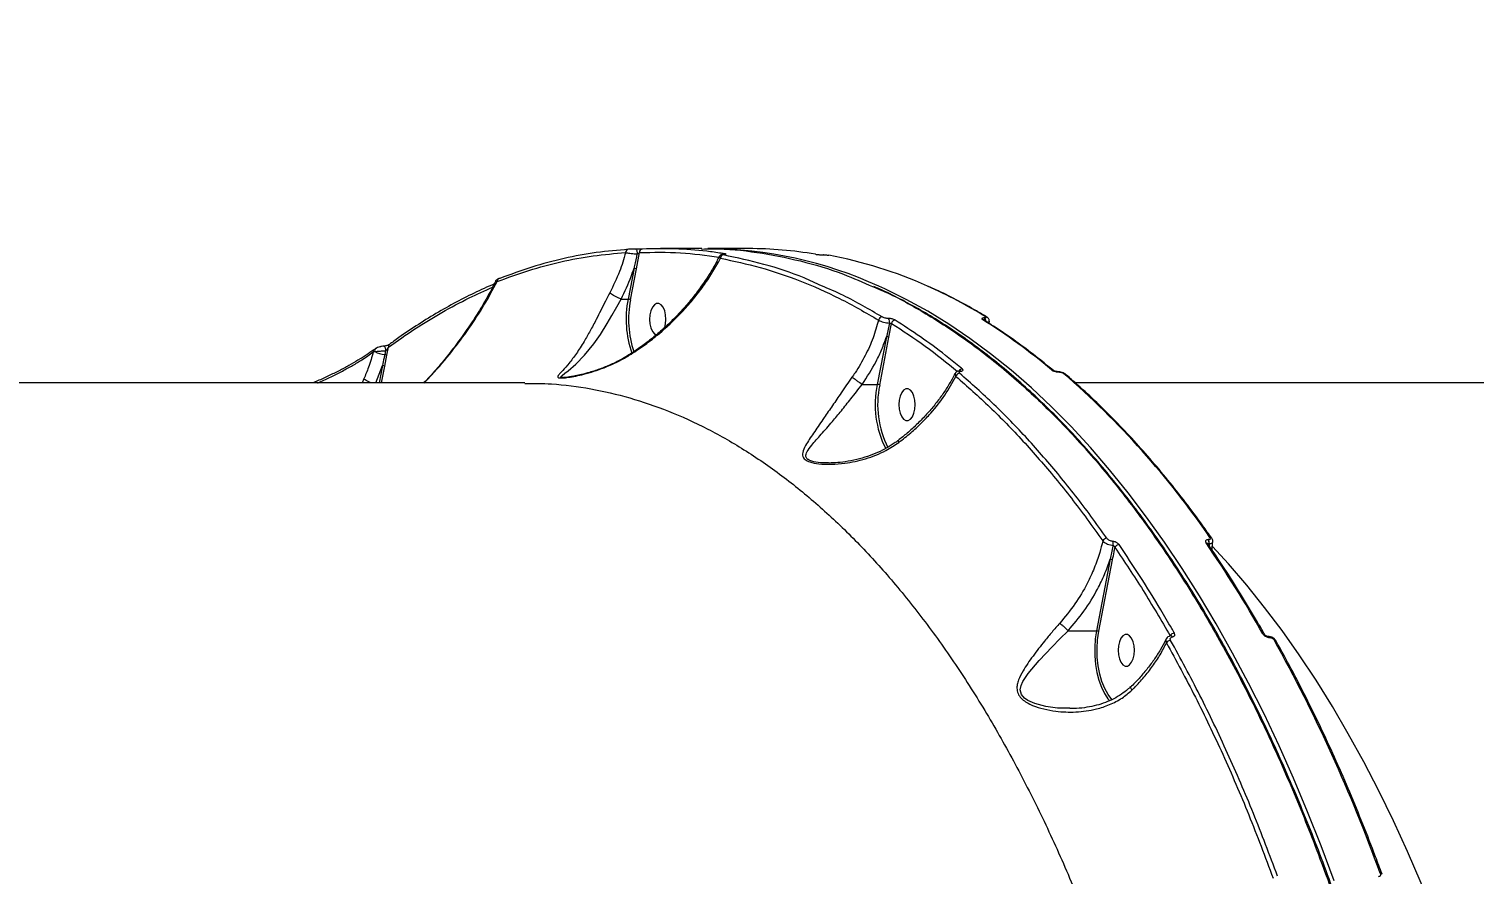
# Model space of a CAD drawing. Header units: millimetres. Extents: x -5238 to 5144, y -3542 to 5092.
# Drawn here: x 753.9 to 1162.4, y 434.1 to 673.1 of the extents above; entities that cross this region are included whole.
import ezdxf

# ---------------------------------------------------------------- set-up
doc = ezdxf.new("R2010")
doc.units = ezdxf.units.MM
for name, color, linetype in [('DIKOM_ОБЪЕКТ', 7, 'Continuous'), ('DIKOM_РАЗМЕР_ЗОНА', 7, 'Continuous'), ('DIKOM_РАЗМЕР_ОБЪЕКТА', 7, 'Continuous')]:
    doc.layers.add(name, color=color, linetype=linetype)
doc.styles.add('style1', font='arial.ttf', dxfattribs={"width": 0.8})
doc.dimstyles.new('1-50', dxfattribs={"dimtxt": 300, "dimasz": 200, "dimexe": 100, "dimexo": 0, "dimgap": 100, "dimtad": 1, "dimtxsty": 'style1', "dimcen": 200, "dimclrd": 7, "dimclre": 7, "dimclrt": 7, "dimadec": 1, "dimazin": 2, "dimtfac": 1, "dimtmove": 0, "dimatfit": 2, "dimfxl": 0, "dimlwd": 25, "dimlwe": 18, "dimarcsym": 0})

# ---------------------------------------------------------------- blocks, each defined once
blk = doc.blocks.new('*D0')
at = {"layer": 'Defpoints', "color": 0, "transparency": 16777216}
for p in [(2469.51, 3229.24), (-4251.52, -643.28), (-419.57, -643.28)]:
    blk.add_point(p, dxfattribs=at)
at = {"layer": 'DIKOM_РАЗМЕР_ОБЪЕКТА', "color": 7, "lineweight": 18, "transparency": 16777216}
for p, q in [((2469.51, 3229.24), (-4351.52, 3229.24)), ((-419.57, -643.28), (-4351.52, -643.28))]:
    blk.add_line(p, q, dxfattribs=at)
at = {"layer": 'DIKOM_РАЗМЕР_ОБЪЕКТА', "color": 7, "lineweight": 25, "transparency": 16777216}
blk.add_line((-4251.52, 3029.24), (-4251.52, -443.28), dxfattribs=at)
at = {"layer": 'DIKOM_РАЗМЕР_ОБЪЕКТА', "color": 7, "transparency": 16777216}
for points in [[(-4284.86, 3029.24), (-4218.19, 3029.24), (-4251.52, 3229.24)], [(-4284.86, -443.28), (-4218.19, -443.28), (-4251.52, -643.28)]]:
    blk.add_solid(points, dxfattribs=at)
at = {"layer": 'DIKOM_РАЗМЕР_ОБЪЕКТА', "color": 7, "transparency": 16777216, "insert": (-4504.8, 1292.98), "char_height": 300, "attachment_point": 5, "rotation": 90, "style": 'style1'}
blk.add_mtext('3900', dxfattribs=at)
blk = doc.blocks.new('*D1')
at = {"layer": 'Defpoints', "color": 0, "transparency": 16777216}
for p in [(-4787.63, 5091.56), (3144.22, 5091.56), (-2554.16, -2403.28)]:
    blk.add_point(p, dxfattribs=at)
at = {"layer": 'DIKOM_РАЗМЕР_ЗОНА', "color": 7, "lineweight": 18, "transparency": 16777216}
for p, q in [((3144.22, 5091.56), (-4887.63, 5091.56)), ((-2554.16, -2403.28), (-4887.63, -2403.28))]:
    blk.add_line(p, q, dxfattribs=at)
at = {"layer": 'DIKOM_РАЗМЕР_ЗОНА', "color": 7, "lineweight": 25, "transparency": 16777216}
blk.add_line((-4787.63, -2203.28), (-4787.63, 4891.56), dxfattribs=at)
at = {"layer": 'DIKOM_РАЗМЕР_ЗОНА', "color": 7, "transparency": 16777216}
for points in [[(-4820.97, 4891.56), (-4754.3, 4891.56), (-4787.63, 5091.56)], [(-4820.97, -2203.28), (-4754.3, -2203.28), (-4787.63, -2403.28)]]:
    blk.add_solid(points, dxfattribs=at)
at = {"layer": 'DIKOM_РАЗМЕР_ЗОНА', "color": 7, "transparency": 16777216, "insert": (-5040.81, 1344.14), "char_height": 300, "attachment_point": 5, "rotation": 90, "style": 'style1'}
blk.add_mtext('7500', dxfattribs=at)
blk = doc.blocks.new('*D2')
at = {"layer": 'Defpoints', "color": 0, "transparency": 16777216}
for p in [(5144.22, 2720.02), (-4054.16, -903.28), (5144.22, -3441.88)]:
    blk.add_point(p, dxfattribs=at)
at = {"layer": 'DIKOM_РАЗМЕР_ЗОНА', "color": 7, "lineweight": 18, "transparency": 16777216}
for p, q in [((5144.22, 2720.02), (5144.22, -3541.88)), ((-4054.16, -903.28), (-4054.16, -3541.88))]:
    blk.add_line(p, q, dxfattribs=at)
at = {"layer": 'DIKOM_РАЗМЕР_ЗОНА', "color": 7, "lineweight": 25, "transparency": 16777216}
blk.add_line((-3854.16, -3441.88), (4944.22, -3441.88), dxfattribs=at)
at = {"layer": 'DIKOM_РАЗМЕР_ЗОНА', "color": 7, "transparency": 16777216}
for points in [[(-3854.16, -3408.54), (-3854.16, -3475.21), (-4054.16, -3441.88)], [(4944.22, -3408.54), (4944.22, -3475.21), (5144.22, -3441.88)]]:
    blk.add_solid(points, dxfattribs=at)
at = {"layer": 'DIKOM_РАЗМЕР_ЗОНА', "color": 7, "transparency": 16777216, "insert": (545.03, -3188.7), "char_height": 300, "attachment_point": 5, "style": 'style1'}
blk.add_mtext('9200', dxfattribs=at)
blk = doc.blocks.new('*D3')
at = {"layer": 'Defpoints', "color": 0, "transparency": 16777216}
for p in [(3889.93, 2956), (-2405.68, -161.05), (3889.93, -2949.28)]:
    blk.add_point(p, dxfattribs=at)
at = {"layer": 'DIKOM_РАЗМЕР_ОБЪЕКТА', "color": 7, "lineweight": 18, "transparency": 16777216}
for p, q in [((3889.93, 2956), (3889.93, -3049.28)), ((-2405.68, -161.05), (-2405.68, -3049.28))]:
    blk.add_line(p, q, dxfattribs=at)
at = {"layer": 'DIKOM_РАЗМЕР_ОБЪЕКТА', "color": 7, "lineweight": 25, "transparency": 16777216}
blk.add_line((-2205.68, -2949.28), (3689.93, -2949.28), dxfattribs=at)
at = {"layer": 'DIKOM_РАЗМЕР_ОБЪЕКТА', "color": 7, "transparency": 16777216}
for points in [[(-2205.68, -2915.95), (-2205.68, -2982.61), (-2405.68, -2949.28)], [(3689.93, -2915.95), (3689.93, -2982.61), (3889.93, -2949.28)]]:
    blk.add_solid(points, dxfattribs=at)
at = {"layer": 'DIKOM_РАЗМЕР_ОБЪЕКТА', "color": 7, "transparency": 16777216, "insert": (742.13, -2696.01), "char_height": 300, "attachment_point": 5, "style": 'style1'}
blk.add_mtext('6300', dxfattribs=at)

msp = doc.modelspace()

# ---------------------------------------------------------------- linework, layer by layer
at = {"layer": 'DIKOM_ОБЪЕКТ', "color": 7, "linetype": 'Continuous', "lineweight": 15}
for p, q in [((925.586, 605.209), (926.461, 609.831)), ((944.059, 610.948), (932.419, 610.948)), ((957.346, 610.948), (945.774, 610.948)), ((978.47, 609.19), (978.381, 609.19)), ((978.381, 609.19), (978.428, 609.186)), ((978.428, 609.186), (978.517, 609.186)), ((978.47, 609.19), (978.517, 609.186)), ((924.917, 605.385), (923.229, 596.656)), ((923.898, 596.48), (925.586, 605.209)), ((921.272, 596.656), (921.276, 596.656)), ((921.276, 596.656), (923.229, 596.656)), ((997.094, 589.89), (996.302, 586.039)), ((996.971, 585.863), (997.712, 589.784)), ((1023.775, 590.782), (1023.777, 590.78)), ((1023.997, 591.343), (1023.95, 591.343)), ((1025.312, 589.78), (1025.361, 590.426)), ((996.302, 586.039), (993.69, 572.533)), ((994.36, 572.36), (996.971, 585.863)), ((851.221, 581.726), (851.645, 581.812)), ((854.65, 582.035), (854.439, 580.976)), ((854.471, 577.706), (855.06, 580.805)), ((855.06, 580.805), (855.488, 583.061)), ((851.931, 572.948), (853.802, 577.882)), ((853.802, 577.882), (852.848, 572.948)), ((853.551, 572.948), (854.471, 577.706)), ((1017.055, 576.38), (1017.072, 576.381)), ((1044.815, 576.142), (1044.747, 576.142)), ((1044.952, 576.058), (1045.021, 576.058)), ((894.093, 572.948), (596.051, 572.948)), ((848.524, 574.081), (848.046, 572.948)), ((989.406, 572.533), (993.69, 572.533)), ((1311.827, 572.948), (1049.719, 572.948)), ((979.901, 550.378), (979.197, 550.39)), ((1087.313, 528.65), (1087.244, 528.65)), ((1087.356, 527.133), (1087.425, 527.52)), ((1087.425, 527.52), (1087.493, 527.52)), ((1087.493, 527.52), (1087.474, 526.958)), ((1059.529, 523.117), (1055.623, 502.916)), ((1056.294, 502.744), (1060.199, 522.941)), ((1047.624, 502.916), (1055.623, 502.916)), ((1076.69, 501.441), (1076.663, 501.437)), ((1104.263, 501.239), (1104.216, 501.239)), ((1104.563, 500.977), (1104.61, 500.977)), ((1048.139, 480.971), (1047.895, 480.974))]:
    msp.add_line(p, q, dxfattribs=at)
at = {"layer": 'DIKOM_ОБЪЕКТ', "color": 7, "linetype": 'Continuous', "lineweight": 15, "flags": 128}
for points in [[(925.379, 610.791), (925.471, 610.768), (925.558, 610.687), (925.635, 610.554), (925.698, 610.376), (925.743, 610.164), (925.767, 609.929), (925.77, 609.687), (925.75, 609.45)], [(886.955, 602.502), (886.797, 602.485), (886.691, 602.454)], [(904.772, 574.461), (904.539, 574.458), (904.427, 574.472), (904.173, 574.629), (904.562, 575.096), (905.331, 575.692), (906.286, 576.417), (908.501, 578.301), (910.946, 580.799), (913.549, 584.01), (915.409, 586.671), (917.343, 589.747), (918.681, 592.035), (920.056, 594.474), (921.272, 596.656), (921.272, 596.656), (921.272, 596.656)], [(1122.846, 432.192), (1119.166, 442.067), (1115.34, 451.731), (1111.371, 461.175), (1107.263, 470.391), (1103.018, 479.372), (1098.641, 488.11), (1094.136, 496.598), (1089.505, 504.828), (1084.753, 512.794), (1079.885, 520.489), (1074.903, 527.906), (1069.813, 535.04), (1064.618, 541.884), (1059.323, 548.432), (1053.932, 554.679), (1048.45, 560.619), (1042.882, 566.249), (1037.232, 571.562), (1031.505, 576.555), (1025.706, 581.223), (1019.839, 585.562), (1013.91, 589.569), (1007.924, 593.24), (1001.885, 596.572), (995.8, 599.563), (994.099, 600.333)], [(933.949, 590.948), (933.855, 592.216), (933.581, 593.381), (933.149, 594.349), (932.594, 595.041), (931.961, 595.402), (931.301, 595.402), (930.668, 595.041), (930.113, 594.349), (929.681, 593.381), (929.407, 592.216), (929.313, 590.948), (929.407, 589.68), (929.681, 588.515), (930.113, 587.547), (930.668, 586.855), (931.22, 586.519)], [(933.616, 588.625), (933.855, 589.68), (933.949, 590.948)], [(851.496, 582.441), (851.486, 582.434), (851.436, 582.391)], [(854.229, 583.375), (854.315, 583.354), (854.418, 583.256), (854.511, 583.087), (854.586, 582.861), (854.636, 582.596), (854.658, 582.313), (854.65, 582.035)], [(1004.41, 566.825), (1004.316, 568.093), (1004.042, 569.258), (1003.61, 570.226), (1003.055, 570.918), (1002.422, 571.279), (1001.762, 571.279), (1001.129, 570.918), (1000.574, 570.226), (1000.142, 569.258), (999.868, 568.093), (999.775, 566.825), (999.868, 565.557), (1000.142, 564.392), (1000.574, 563.424), (1001.129, 562.732), (1001.762, 562.371), (1002.422, 562.371), (1003.055, 562.732), (1003.61, 563.424), (1004.042, 564.392), (1004.316, 565.557), (1004.41, 566.825)], [(1164.476, 383.618), (1161.371, 393.588), (1158.11, 403.369), (1154.698, 412.953), (1151.136, 422.331), (1147.429, 431.493), (1143.579, 440.432), (1139.591, 449.138), (1135.468, 457.604), (1131.214, 465.822), (1126.833, 473.784), (1122.329, 481.484), (1117.706, 488.913), (1112.968, 496.064), (1108.12, 502.932), (1103.167, 509.51), (1098.113, 515.791), (1092.962, 521.77), (1088.408, 526.72)], [(1047.895, 480.974), (1044.613, 481.012), (1041.329, 481.469), (1038.179, 482.318), (1036.275, 483.174), (1035.32, 483.831), (1034.432, 484.88), (1034.103, 486.203), (1034.309, 487.384), (1034.812, 488.534), (1036.311, 490.801), (1039.449, 494.515), (1043.084, 498.357), (1045.296, 500.62), (1047.597, 502.916), (1047.604, 502.923), (1047.604, 502.923)], [(1055.623, 502.916), (1055.291, 500.582), (1055.139, 498.179), (1055.169, 495.759), (1055.381, 493.373), (1055.771, 491.073), (1056.329, 488.908), (1057.046, 486.926), (1057.903, 485.168), (1058.591, 484.074)], [(1060.083, 483.347), (1059.971, 483.469), (1058.915, 484.86), (1057.982, 486.55), (1057.195, 488.501), (1056.572, 490.663), (1056.129, 492.987), (1055.876, 495.415), (1055.819, 497.891), (1055.959, 500.353), (1056.294, 502.744)], [(1066.373, 497.366), (1066.279, 498.634), (1066.005, 499.799), (1065.573, 500.767), (1065.018, 501.459), (1064.385, 501.82), (1063.725, 501.82), (1063.092, 501.459), (1062.537, 500.767), (1062.105, 499.799), (1061.831, 498.634), (1061.737, 497.366), (1061.831, 496.098), (1062.105, 494.933), (1062.537, 493.965), (1063.092, 493.273), (1063.725, 492.912), (1064.385, 492.912), (1065.018, 493.273), (1065.573, 493.965), (1066.005, 494.933), (1066.279, 496.098), (1066.373, 497.366)], [(1058.591, 484.074), (1058.884, 483.673), (1059.384, 483.069)]]:
    msp.add_lwpolyline(points, dxfattribs=at)
at = {"layer": 'DIKOM_ОБЪЕКТ', "color": 7, "linetype": 'Continuous', "lineweight": 15}
for centre, radius, start, end in [((923.456, 609.839), 0.906, 94.16777, 181.3297), ((927.381, 609.91), 0.923, 94.63783, 184.92407), ((945.184, 492.954), 117.996, 65.50903, 89.71367), ((950.297, 608.165), 0.978, 94.65549, 177.18394), ((950.63, 608.656), 0.803, 90.70573, 125.43406), ((957.302, 498.437), 112.511, 80.33652, 89.97778), ((957.132, 487.26), 123.933, 65.85145, 79.39332), ((924.931, 604.074), 1.311, 59.97165, 90.60399), ((887.042, 601.675), 0.854, 114.28636, 184.78887), ((952.085, 590.965), 29.412, 168.84492, 199.00964), ((923.243, 595.345), 1.311, 59.98517, 90.60955), ((952.306, 590.988), 28.934, 169.05857, 198.51552), ((949.387, 469.264), 143.523, 58.50615, 65.96914), ((995.135, 590.529), 1.102, 94.55674, 169.40821), ((995.542, 590.308), 1.607, 344.9178, 33.00074), ((998.812, 589.628), 1.111, 94.6117, 171.94765), ((931.565, 444.145), 173.111, 49.964, 57.95982), ((1023.409, 590.193), 0.693, 58.34813, 90.57991), ((1023.197, 590.52), 1.115, 355.61054, 47.5286), ((1023.234, 590.513), 1.128, 354.52396, 47.40948), ((1024.37, 590.947), 0.698, 58.85861, 90.4737), ((996.316, 584.728), 1.311, 59.97165, 90.60399), ((851.992, 581.845), 0.779, 135.52966, 188.74808), ((852.343, 582.091), 0.751, 125.749, 201.76602), ((855.327, 589.028), 8.1, 242.97062, 263.7121), ((854.411, 579.66), 1.317, 60.42907, 88.74493), ((856.249, 583.258), 0.787, 130.0684, 194.47221), ((853.816, 576.571), 1.311, 59.98753, 90.60845), ((1017.784, 575.795), 1.129, 93.39262, 152.77158), ((1017.086, 575.944), 0.437, 54.70583, 91.89568), ((1042.935, 576.016), 0.669, 49.91902, 91.1768), ((1044.739, 575.827), 0.314, 47.33878, 88.87627), ((1044.81, 575.833), 0.309, 46.94981, 89.02397), ((1020.134, 566.783), 27.062, 167.73332, 207.2191), ((993.705, 571.205), 1.328, 60.42244, 90.63389), ((1020.456, 566.85), 26.671, 168.07866, 207.03985), ((1017.049, 574.519), 1.169, 94.16226, 165.01841), ((885.485, 390.497), 245.269, 34.45498, 49.01558), ((1046.361, 574.982), 0.665, 50.13264, 91.29829), ((1058.617, 527.722), 1.33, 92.87941, 154.86028), ((1058.451, 527.49), 1.938, 345.73591, 20.09617), ((1062.08, 525.911), 1.329, 92.65189, 156.64517), ((1086.648, 527.106), 0.604, 37.7627, 93.50243), ((803.773, 332.835), 343.472, 29.50391, 34.56675), ((1085.846, 527.847), 1.613, 348.29725, 29.86515), ((1085.914, 527.847), 1.612, 348.29165, 29.87076), ((1087.766, 528.66), 0.601, 37.77382, 93.6773), ((1059.543, 521.806), 1.31, 59.97926, 90.61547), ((1076.663, 498.734), 1.433, 92.15433, 149.26453), ((1077.72, 500.782), 1.414, 91.97094, 151.63003), ((1076.694, 500.912), 0.525, 31.25161, 92.74557), ((1102.757, 501.422), 0.57, 34.25902, 95.27716), ((1104.17, 500.816), 0.425, 22.26647, 84.59996), ((1104.213, 500.812), 0.43, 22.48695, 82.69567), ((1105.905, 499.728), 0.572, 34.31477, 95.13986), ((708.212, 279.779), 454.695, 19.86954, 29.01127), ((1135.914, 433.799), 0.527, 32.83016, 98.33645)]:
    msp.add_arc(centre, radius, start, end, dxfattribs=at)
for points, knots in [([(886.191, 601.604), (889.18, 602.711), (895.16, 604.925), (904.232, 607.304), (913.364, 609.045), (919.488, 609.56), (922.55, 609.818)], [0, 0, 0, 0, 0.2491004, 0.4982002, 0.7490999, 1, 1, 1, 1]), ([(923.391, 610.743), (920.344, 610.487), (914.25, 609.974), (905.121, 608.239), (896.008, 605.855), (889.972, 603.619), (886.955, 602.502)], [0, 0, 0, 0, 0.2490996, 0.4981986, 0.749098, 1, 1, 1, 1]), ([(922.55, 609.818), (922.018, 608.032), (920.861, 604.153), (919.033, 600.427), (918.047, 598.416)], [0, 0, 0, 0, 0.4604821, 1, 1, 1, 1]), ([(922.55, 609.818), (922.61, 609.804), (922.828, 609.754), (923.349, 609.666), (924.128, 609.569), (924.964, 609.491), (925.486, 609.464), (925.75, 609.45)], [0, 0, 0, 0, 0.090327, 0.3322134, 0.5590733, 0.7775913, 1, 1, 1, 1]), ([(925.379, 610.791), (925.218, 610.79), (924.897, 610.787), (924.381, 610.778), (923.897, 610.766), (923.57, 610.753), (923.429, 610.745), (923.391, 610.743)], [0, 0, 0, 0, 0.2168859, 0.4334611, 0.6619779, 0.9080659, 1, 1, 1, 1]), ([(925.75, 609.45), (925.529, 608.345), (925.259, 606.988), (924.97, 605.636), (924.917, 605.385)], [0, 0, 0, 0, 0.8148037, 1, 1, 1, 1]), ([(927.306, 610.831), (927.269, 610.829), (927.133, 610.823), (926.82, 610.813), (926.352, 610.802), (925.85, 610.794), (925.536, 610.792), (925.379, 610.791)], [0, 0, 0, 0, 0.0918922, 0.3355242, 0.5630584, 0.7814324, 1, 1, 1, 1]), ([(925.75, 609.45), (925.796, 609.458), (925.851, 609.468), (925.967, 609.504), (926.102, 609.56), (926.273, 609.662), (926.39, 609.757), (926.446, 609.815), (926.461, 609.831)], [0, 0, 0, 0, 0.1522708, 0.1825231, 0.3869401, 0.6239084, 0.8957263, 1, 1, 1, 1]), ([(926.461, 609.831), (930.337, 609.911), (937.829, 610.066), (945.302, 609.045), (948.91, 608.553)], [0, 0, 0, 0, 0.5173331, 1, 1, 1, 1]), ([(950.62, 609.459), (950.278, 609.514), (948.567, 609.79), (943.834, 610.426), (936.402, 611.035), (930.34, 610.899), (927.306, 610.831)], [0, 0, 0, 0, 0.0441387, 0.2207135, 0.6100131, 1, 1, 1, 1]), ([(943.97, 610.817), (945.091, 610.856), (950.322, 611.038), (959.665, 610.024), (971.94, 607.658), (982.868, 604.398), (989.625, 601.413), (992.374, 600.199)], [0, 0, 0, 0, 0.0688602, 0.3214428, 0.5742329, 0.8268156, 1, 1, 1, 1]), ([(950.257, 609.298), (950.176, 609.296), (949.967, 609.29), (949.767, 609.266), (949.479, 609.182), (949.23, 609.023), (949.056, 608.855), (949.008, 608.722), (948.997, 608.693)], [0, 0, 0, 0, 0.1677664, 0.4365217, 0.6109418, 0.7645358, 0.9472303, 1, 1, 1, 1]), ([(950.217, 609.14), (950.107, 609.164), (949.914, 609.205), (949.908, 609.255), (950.058, 609.285), (950.261, 609.297), (950.392, 609.299), (950.414, 609.3)], [0, 0, 0, 0, 0.3277484, 0.5739071, 0.7796642, 0.9627788, 1, 1, 1, 1]), ([(977.884, 600.463), (976.258, 601.209), (970.895, 603.669), (961.665, 606.689), (954.033, 608.323), (950.217, 609.14)], [0, 0, 0, 0, 0.1787473, 0.5893731, 1, 1, 1, 1]), ([(950.621, 609.317), (950.62, 609.317), (950.616, 609.316), (950.535, 609.309), (950.421, 609.304), (950.308, 609.304), (950.274, 609.304)], [0, 0, 0, 0, 0.1654158, 0.4577579, 0.8362591, 1, 1, 1, 1]), ([(950.414, 609.3), (950.442, 609.3), (950.581, 609.303), (950.792, 609.317), (950.945, 609.349), (950.93, 609.398), (950.73, 609.437), (950.62, 609.459)], [0, 0, 0, 0, 0.0440733, 0.2245938, 0.4337408, 0.6874795, 1, 1, 1, 1]), ([(976.188, 609.352), (976.207, 609.349), (976.339, 609.327), (976.634, 609.288), (977.109, 609.243), (977.576, 609.211), (978.031, 609.19), (978.296, 609.187), (978.428, 609.186)], [0, 0, 0, 0, 0.0392716, 0.2872678, 0.4951885, 0.6709997, 0.8352935, 1, 1, 1, 1]), ([(978.517, 609.186), (978.603, 609.185), (978.775, 609.183), (979.068, 609.169), (979.364, 609.148), (979.662, 609.119), (979.847, 609.093), (979.932, 609.078), (979.944, 609.075)], [0, 0, 0, 0, 0.1673673, 0.3344839, 0.5091698, 0.7130702, 0.9577306, 1, 1, 1, 1]), ([(921.276, 596.656), (922.293, 598.786), (923.663, 601.656), (924.66, 604.621), (924.917, 605.385)], [0, 0, 0, 0, 0.7421822, 1, 1, 1, 1]), ([(948.986, 608.697), (948.517, 607.779), (947.492, 605.772), (945.601, 602.695), (943.387, 599.481), (940.928, 596.317), (938.263, 593.25), (935.423, 590.321), (932.454, 587.569), (929.381, 585.022), (926.403, 582.792), (924.397, 581.502), (923.49, 580.919)], [0, 0, 0, 0, 0.0894961, 0.1955492, 0.3020443, 0.4088484, 0.5157827, 0.6204549, 0.7230447, 0.8230041, 0.9200404, 1, 1, 1, 1]), ([(923.569, 580.787), (924.254, 581.221), (926.089, 582.384), (928.954, 584.435), (933.215, 587.832), (937.298, 591.68), (941.092, 595.903), (943.888, 599.43), (946.403, 603.066), (948.171, 606.019), (949.072, 607.74), (949.32, 608.213)], [0, 0, 0, 0, 0.0601173, 0.1609811, 0.2618619, 0.4689753, 0.5884107, 0.7078527, 0.8306445, 0.9534391, 1, 1, 1, 1]), ([(949.015, 608.683), (948.992, 608.639), (948.933, 608.522), (949.115, 608.347), (949.291, 608.232), (949.32, 608.213)], [0, 0, 0, 0, 0.3369559, 0.889904, 1, 1, 1, 1]), ([(949.32, 608.213), (953.087, 607.421), (960.62, 605.836), (971.858, 601.969), (983.035, 597.095), (990.379, 592.853), (994.052, 590.731)], [0, 0, 0, 0, 0.2485968, 0.4971937, 0.7485979, 1, 1, 1, 1]), ([(885.398, 600.965), (883.491, 600.118), (879.647, 598.41), (873.923, 595.455), (868.222, 592.214), (862.582, 588.643), (858.429, 585.847), (856.173, 584.148), (855.761, 583.838)], [0, 0, 0, 0, 0.1895108, 0.381975, 0.5738199, 0.7652478, 0.9571437, 1, 1, 1, 1]), ([(885.75, 601.679), (885.457, 601.075), (884.472, 599.046), (882.514, 595.578), (879.878, 591.264), (876.939, 586.915), (873.866, 582.725), (870.61, 578.669), (867.847, 575.45), (866.017, 573.559), (865.426, 572.948)], [0, 0, 0, 0, 0.0610656, 0.2050327, 0.3517718, 0.5012476, 0.6532858, 0.7886347, 0.9317447, 1, 1, 1, 1]), ([(865.51, 572.948), (866.24, 573.691), (869.071, 576.57), (873.365, 581.709), (878.303, 588.313), (882.614, 594.92), (884.999, 599.377), (886.191, 601.604)], [0, 0, 0, 0, 0.083035, 0.3218346, 0.5477559, 0.7740616, 1, 1, 1, 1]), ([(885.734, 601.687), (885.725, 601.685), (885.677, 601.671), (885.88, 601.64), (886.128, 601.611), (886.191, 601.604)], [0, 0, 0, 0, 0.1579184, 0.7880719, 1, 1, 1, 1]), ([(886.692, 602.449), (886.634, 602.427), (886.424, 602.348), (886.165, 602.2), (885.865, 601.972), (885.761, 601.761), (885.726, 601.689)], [0, 0, 0, 0, 0.1588722, 0.5703933, 0.851237, 1, 1, 1, 1]), ([(855.488, 583.061), (857.983, 584.828), (862.974, 588.36), (870.597, 592.97), (877.911, 596.919), (882.722, 599.041), (884.929, 600.014)], [0, 0, 0, 0, 0.2592322, 0.5184628, 0.7791213, 1, 1, 1, 1]), ([(918.047, 598.416), (917.638, 597.626), (916.787, 595.98), (915.513, 593.437), (914.068, 590.589), (912.487, 587.59), (910.607, 584.296), (908.587, 581.161), (906.544, 578.466), (905.018, 576.748), (904.01, 575.686), (903.434, 575.015), (903.239, 574.572), (903.688, 574.356), (904.739, 574.349), (906.428, 574.542), (908.473, 574.905), (911.865, 575.681), (916.557, 577.176), (920.834, 579.15), (923.108, 580.511), (923.569, 580.787)], [0, 0, 0, 0, 0.0399706, 0.0832983, 0.1277333, 0.1880419, 0.250237, 0.333881, 0.4199849, 0.5013449, 0.5430292, 0.5846623, 0.6297926, 0.6581323, 0.6869625, 0.718048, 0.752931, 0.7887567, 0.8810077, 0.9758696, 1, 1, 1, 1]), ([(921.272, 596.656), (921.048, 596.753), (920.6, 596.948), (919.831, 597.33), (919.099, 597.729), (918.495, 598.093), (918.18, 598.311), (918.065, 598.402), (918.047, 598.416)], [0, 0, 0, 0, 0.1975625, 0.3951347, 0.5927, 0.790288, 0.9680774, 1, 1, 1, 1]), ([(995.047, 591.627), (991.413, 593.77), (985.745, 597.113), (979.96, 599.578), (977.884, 600.463)], [0, 0, 0, 0, 0.6411171, 1, 1, 1, 1]), ([(992.374, 600.199), (993.525, 599.726), (998.587, 597.647), (1007.406, 592.695), (1018.891, 585.271), (1030.237, 576.419), (1041.415, 566.26), (1052.174, 554.984), (1062.488, 542.665), (1072.341, 529.388), (1081.893, 514.935), (1091.096, 499.308), (1099.91, 482.533), (1108.14, 464.979), (1115.773, 446.726), (1122.807, 427.865), (1129.356, 408.088), (1135.377, 387.427), (1140.834, 365.934), (1145.405, 345.005), (1149.184, 324.798), (1152.271, 305.428), (1154.883, 285.723), (1157.005, 265.732), (1158.617, 245.671), (1159.713, 225.64), (1160.276, 207.772), (1160.346, 196.529), (1160.374, 191.95)], [0, 0, 0, 0, 0.0121465, 0.0534323, 0.0946866, 0.1371394, 0.1796263, 0.2220791, 0.2633332, 0.3046195, 0.3458737, 0.3883263, 0.4308134, 0.4732662, 0.5145203, 0.5558063, 0.5970606, 0.6395131, 0.6820003, 0.7244527, 0.7603585, 0.7963063, 0.8322538, 0.8685423, 0.9048306, 0.9401997, 0.9756491, 1, 1, 1, 1]), ([(1160.843, 191.949), (1160.845, 193.548), (1160.853, 199.022), (1160.695, 208.369), (1160.375, 219.962), (1159.883, 231.497), (1159.235, 242.954), (1158.426, 254.331), (1157.458, 265.634), (1156.331, 276.866), (1155.044, 288.033), (1153.598, 299.135), (1151.992, 310.177), (1150.225, 321.161), (1148.296, 332.092), (1146.206, 342.959), (1143.964, 353.727), (1141.577, 364.351), (1139.05, 374.801), (1136.387, 385.074), (1133.586, 395.173), (1130.647, 405.102), (1127.569, 414.866), (1124.351, 424.466), (1120.993, 433.906), (1117.492, 443.188), (1113.849, 452.314), (1110.062, 461.282), (1106.143, 470.071), (1102.106, 478.643), (1097.964, 486.966), (1093.724, 495.032), (1089.384, 502.844), (1084.942, 510.407), (1080.398, 517.723), (1075.749, 524.796), (1070.995, 531.625), (1066.134, 538.214), (1061.164, 544.563), (1056.085, 550.674), (1050.906, 556.535), (1045.646, 562.123), (1040.325, 567.415), (1034.954, 572.4), (1029.531, 577.081), (1024.056, 581.461), (1018.526, 585.54), (1012.94, 589.321), (1007.297, 592.809), (1001.594, 595.985), (996.719, 598.471), (993.73, 599.778), (992.677, 600.239)], [0, 0, 0, 0, 0.0085099, 0.0291338, 0.0497642, 0.0702963, 0.0907336, 0.1110995, 0.1314172, 0.1517099, 0.1720008, 0.1923087, 0.2126533, 0.233058, 0.2535458, 0.2741398, 0.2947801, 0.3153493, 0.3358166, 0.3562055, 0.3765394, 0.3968417, 0.4171353, 0.4374411, 0.4577771, 0.4781661, 0.4986315, 0.5191961, 0.5398441, 0.5604625, 0.5809656, 0.6013833, 0.6217389, 0.6420557, 0.6623568, 0.6826646, 0.7029954, 0.7233719, 0.7438165, 0.7643523, 0.7849909, 0.8056262, 0.8261609, 0.8466008, 0.8669687, 0.8872873, 0.9075794, 0.9278672, 0.9481697, 0.968506, 0.9888984, 1, 1, 1, 1]), ([(1024.731, 591.545), (1023.731, 592.146), (1020.837, 593.886), (1016.007, 596.517), (1011.466, 598.81), (1008.824, 599.948), (1008.12, 600.251)], [0, 0, 0, 0, 0.1824387, 0.5284702, 0.8744439, 1, 1, 1, 1]), ([(994.052, 590.731), (993.567, 589.044), (992.589, 585.638), (990.319, 580.623), (988.184, 576.957), (986.811, 574.993), (986.521, 574.578)], [0, 0, 0, 0, 0.2991589, 0.603986, 0.9163483, 1, 1, 1, 1]), ([(994.052, 590.731), (994.084, 590.711), (994.258, 590.6), (994.696, 590.397), (995.446, 590.158), (996.289, 589.971), (996.826, 589.917), (997.094, 589.89)], [0, 0, 0, 0, 0.0531611, 0.2900268, 0.5268351, 0.7633664, 1, 1, 1, 1]), ([(996.89, 591.183), (996.728, 591.195), (996.403, 591.218), (995.893, 591.314), (995.439, 591.442), (995.173, 591.554), (995.067, 591.616), (995.047, 591.627)], [0, 0, 0, 0, 0.236407, 0.4729467, 0.7099009, 0.9468669, 1, 1, 1, 1]), ([(998.723, 590.735), (998.703, 590.747), (998.597, 590.811), (998.332, 590.924), (997.881, 591.053), (997.374, 591.149), (997.051, 591.172), (996.89, 591.183)], [0, 0, 0, 0, 0.0546058, 0.2913327, 0.5278151, 0.7639645, 1, 1, 1, 1]), ([(997.094, 589.89), (997.148, 589.888), (997.256, 589.884), (997.427, 589.861), (997.579, 589.831), (997.669, 589.803), (997.705, 589.787), (997.712, 589.784)], [0, 0, 0, 0, 0.2354787, 0.4715285, 0.708193, 0.9453723, 1, 1, 1, 1]), ([(997.712, 589.784), (1000.909, 587.706), (1007.215, 583.608), (1013.357, 578.659), (1016.386, 576.219)], [0, 0, 0, 0, 0.5069029, 1, 1, 1, 1]), ([(1017.717, 576.923), (1017.401, 577.185), (1015.822, 578.494), (1011.902, 581.624), (1005.907, 586.09), (1001.118, 589.186), (998.723, 590.735)], [0, 0, 0, 0, 0.050769, 0.2538481, 0.6266928, 1, 1, 1, 1]), ([(1023.95, 591.343), (1023.859, 591.341), (1023.629, 591.335), (1023.356, 591.281), (1023.196, 591.178), (1023.196, 591.041), (1023.333, 590.938), (1023.402, 590.886)], [0, 0, 0, 0, 0.1407534, 0.355268, 0.5700334, 0.7849471, 1, 1, 1, 1]), ([(1043.359, 576.534), (1042.398, 577.328), (1039.611, 579.631), (1034.949, 583.215), (1029.384, 587.196), (1025.636, 589.592), (1023.773, 590.783)], [0, 0, 0, 0, 0.1498857, 0.4344469, 0.7189756, 1, 1, 1, 1]), ([(1024.365, 591.646), (1024.41, 591.612), (1024.502, 591.544), (1024.502, 591.454), (1024.396, 591.385), (1024.213, 591.348), (1024.059, 591.345), (1023.997, 591.343)], [0, 0, 0, 0, 0.2143236, 0.4284893, 0.6429437, 0.8576989, 1, 1, 1, 1]), ([(1025.314, 590.424), (1025.326, 590.517), (1025.352, 590.729), (1025.238, 591.036), (1025.051, 591.299), (1024.876, 591.459), (1024.76, 591.522), (1024.728, 591.539)], [0, 0, 0, 0, 0.1989466, 0.4514629, 0.6803585, 0.9104713, 1, 1, 1, 1]), ([(1024.795, 590.117), (1024.903, 590.14), (1025.156, 590.193), (1025.327, 590.309), (1025.312, 590.403), (1025.308, 590.429)], [0, 0, 0, 0, 0.3454167, 0.814795, 1, 1, 1, 1]), ([(989.406, 572.533), (990.794, 574.667), (992.881, 577.876), (995.018, 582.481), (995.873, 584.85), (996.302, 586.039)], [0, 0, 0, 0, 0.4971355, 0.7475362, 1, 1, 1, 1]), ([(851.428, 582.4), (851.366, 582.352), (850.712, 581.839), (849.214, 580.824), (846.926, 579.366), (844.364, 577.887), (841.589, 576.409), (838.607, 574.951), (836.091, 573.793), (834.519, 573.14), (834.058, 572.948)], [0, 0, 0, 0, 0.015819, 0.1677374, 0.3211203, 0.4753481, 0.6297564, 0.7836309, 0.9364866, 1, 1, 1, 1]), ([(835.412, 572.948), (835.675, 573.06), (838.232, 574.148), (841.603, 575.831), (845.402, 577.919), (848.417, 579.735), (850.184, 580.99), (851.221, 581.726)], [0, 0, 0, 0, 0.0399343, 0.3874917, 0.5665466, 0.7456083, 1, 1, 1, 1]), ([(851.221, 581.726), (850.802, 580.276), (850.056, 577.697), (848.991, 575.182), (848.524, 574.081)], [0, 0, 0, 0, 0.5623912, 1, 1, 1, 1]), ([(852, 582.752), (851.901, 582.701), (851.717, 582.605), (851.574, 582.482), (851.508, 582.425)], [0, 0, 0, 0, 0.542429, 1, 1, 1, 1]), ([(851.645, 581.812), (851.851, 581.844), (852.301, 581.914), (853.112, 581.986), (853.942, 582.03), (854.41, 582.033), (854.65, 582.035)], [0, 0, 0, 0, 0.2543371, 0.5587039, 0.773459, 1, 1, 1, 1]), ([(853.274, 583.215), (853.114, 583.174), (852.687, 583.064), (852.215, 582.887), (851.977, 582.724), (851.917, 582.683)], [0, 0, 0, 0, 0.3078379, 0.8267018, 1, 1, 1, 1]), ([(854.23, 583.375), (854.227, 583.375), (853.995, 583.375), (853.651, 583.321), (853.346, 583.236), (853.274, 583.215)], [0, 0, 0, 0, 0.0073987, 0.763118, 1, 1, 1, 1]), ([(854.439, 580.976), (854.377, 580.664), (854.17, 579.631), (853.953, 578.6), (853.802, 577.882)], [0, 0, 0, 0, 0.303032, 1, 1, 1, 1]), ([(854.617, 583.429), (854.539, 583.414), (854.403, 583.388), (854.282, 583.38), (854.231, 583.376)], [0, 0, 0, 0, 0.5735451, 1, 1, 1, 1]), ([(855.747, 583.865), (855.722, 583.847), (855.654, 583.798), (855.404, 583.667), (855.05, 583.536), (854.76, 583.452), (854.628, 583.43), (854.617, 583.429)], [0, 0, 0, 0, 0.1598121, 0.4496642, 0.7586201, 0.9797779, 1, 1, 1, 1]), ([(854.65, 582.035), (854.68, 582.045), (854.734, 582.065), (854.846, 582.14), (855.012, 582.293), (855.23, 582.576), (855.388, 582.848), (855.47, 583.024), (855.488, 583.061)], [0, 0, 0, 0, 0.0644618, 0.1180469, 0.2689749, 0.529482, 0.8996361, 1, 1, 1, 1]), ([(923.487, 580.926), (922.871, 580.539), (921.332, 579.574), (918.69, 578.275), (915.585, 576.985), (912.687, 576.021), (910.221, 575.351), (908.412, 574.946), (906.997, 574.685), (905.938, 574.536), (905.225, 574.465), (904.838, 574.451), (904.78, 574.453), (904.773, 574.453)], [0, 0, 0, 0, 0.1016974, 0.2540541, 0.4117779, 0.5745093, 0.6861437, 0.7770664, 0.8460836, 0.9068127, 0.956519, 0.9948083, 1, 1, 1, 1]), ([(923.501, 580.903), (923.505, 580.894), (923.511, 580.882), (923.56, 580.801), (923.569, 580.787)], [0, 0, 0, 0, 0.8271126, 1, 1, 1, 1]), ([(1017.072, 576.36), (1016.852, 576.34), (1016.458, 576.304), (1016.007, 576.022), (1015.74, 575.765), (1015.696, 575.604), (1015.695, 575.599)], [0, 0, 0, 0, 0.3979039, 0.7131225, 0.9896457, 1, 1, 1, 1]), ([(1016.964, 575.685), (1016.894, 575.757), (1016.755, 575.9), (1016.764, 576.091), (1016.939, 576.231), (1017.174, 576.286), (1017.32, 576.299), (1017.339, 576.301)], [0, 0, 0, 0, 0.2478902, 0.4959656, 0.7364838, 0.9670095, 1, 1, 1, 1]), ([(1017.141, 576.39), (1017.143, 576.391), (1017.15, 576.394), (1017.122, 576.385), (1017.074, 576.382), (1017.055, 576.381)], [0, 0, 0, 0, 0.1632372, 0.6786452, 1, 1, 1, 1]), ([(1017.339, 576.301), (1017.356, 576.302), (1017.504, 576.315), (1017.742, 576.371), (1017.921, 576.514), (1017.93, 576.707), (1017.788, 576.851), (1017.717, 576.923)], [0, 0, 0, 0, 0.0298831, 0.2617751, 0.5038989, 0.7519682, 1, 1, 1, 1]), ([(1042.921, 576.685), (1042.996, 576.63), (1043.164, 576.506), (1043.549, 576.328), (1044.017, 576.179), (1044.51, 576.078), (1044.805, 576.065), (1044.952, 576.058)], [0, 0, 0, 0, 0.1742157, 0.3896136, 0.595805, 0.7978858, 1, 1, 1, 1]), ([(1044.746, 576.142), (1044.744, 576.142), (1044.694, 576.139), (1044.528, 576.151), (1044.263, 576.189), (1043.952, 576.264), (1043.667, 576.364), (1043.47, 576.458), (1043.374, 576.522), (1043.368, 576.527), (1043.366, 576.528)], [0, 0, 0, 0, 0.0057864, 0.1376752, 0.2862094, 0.4586799, 0.6452403, 0.8051646, 0.935745, 1, 1, 1, 1]), ([(1046.781, 575.486), (1046.703, 575.55), (1046.457, 575.754), (1045.953, 575.958), (1045.332, 576.124), (1044.984, 576.12), (1044.83, 576.119)], [0, 0, 0, 0, 0.1560736, 0.4961735, 0.7765112, 1, 1, 1, 1]), ([(1045.021, 576.058), (1045.118, 576.054), (1045.312, 576.046), (1045.636, 575.98), (1045.94, 575.882), (1046.189, 575.765), (1046.297, 575.684), (1046.346, 575.647)], [0, 0, 0, 0, 0.2039678, 0.4079805, 0.6135281, 0.8265037, 1, 1, 1, 1]), ([(850.664, 572.948), (850.537, 573), (850.154, 573.156), (849.528, 573.464), (848.95, 573.785), (848.651, 573.984), (848.544, 574.067), (848.524, 574.081)], [0, 0, 0, 0, 0.1451996, 0.4411512, 0.7370622, 0.9531083, 1, 1, 1, 1]), ([(894.042, 572.849), (896.557, 572.837), (902.778, 572.807), (912.683, 571.464), (923.714, 568.928), (934.754, 565.149), (945.764, 560.135), (956.706, 553.86), (967.326, 546.475), (977.596, 538.033), (987.495, 528.614), (997.2, 518.052), (1006.666, 506.335), (1015.854, 493.477), (1024.555, 479.772), (1032.751, 465.29), (1040.437, 450.116), (1047.745, 433.99), (1054.633, 416.929), (1061.065, 398.969), (1066.517, 381.721), (1071.101, 365.4), (1074.947, 350.127), (1078.446, 334.497), (1081.583, 318.563), (1084.346, 302.401), (1086.728, 285.997), (1088.762, 269.367), (1089.792, 258.124), (1090.307, 252.503)], [0, 0, 0, 0, 0.0268357, 0.0663909, 0.1059769, 0.1455322, 0.1862428, 0.2269868, 0.2676973, 0.3071216, 0.3465766, 0.386001, 0.4265757, 0.4671837, 0.5077583, 0.5470892, 0.5864504, 0.6257814, 0.6662584, 0.7067684, 0.7472455, 0.7786621, 0.810079, 0.8417464, 0.8734139, 0.9049336, 0.9364535, 0.9682268, 1, 1, 1, 1]), ([(986.521, 574.578), (986.009, 573.848), (984.975, 572.375), (983.124, 569.666), (980.984, 566.517), (978.437, 562.805), (975.883, 559.136), (973.812, 556.08), (972.638, 553.818), (972.435, 552.346), (973.142, 551.279), (974.696, 550.508), (977.326, 550.016), (980.717, 549.908), (985.19, 550.266), (990.429, 551.396), (995.622, 553.395), (998.564, 555.359), (999.766, 556.16)], [0, 0, 0, 0, 0.0400992, 0.0808873, 0.1499709, 0.2211618, 0.3125712, 0.4066953, 0.468106, 0.5184486, 0.5509525, 0.5857534, 0.630846, 0.6885494, 0.7478271, 0.8397937, 0.9345757, 1, 1, 1, 1]), ([(979.197, 550.39), (978.654, 550.388), (977.23, 550.382), (975.431, 550.7), (974.348, 551.146), (973.728, 551.601), (973.441, 552.132), (973.532, 552.849), (973.996, 553.882), (975.346, 555.65), (977.797, 558.389), (980.683, 561.68), (983.524, 565.088), (985.819, 567.959), (987.794, 570.478), (988.863, 571.851), (989.4, 572.534), (989.4, 572.534)], [0, 0, 0, 0, 0.0402203, 0.1054232, 0.1427833, 0.1538201, 0.1991318, 0.2354979, 0.2729115, 0.3663283, 0.5093302, 0.6559231, 0.7643749, 0.8752923, 0.9371879, 0.9999488, 1, 1, 1, 1]), ([(989.4, 572.534), (989.202, 572.674), (988.805, 572.952), (988.104, 573.447), (987.424, 573.931), (986.915, 574.294), (986.641, 574.491), (986.543, 574.562), (986.521, 574.578)], [0, 0, 0, 0, 0.2114956, 0.4229695, 0.6344551, 0.8459206, 0.9647882, 1, 1, 1, 1]), ([(989.4, 572.534), (989.402, 572.534), (989.403, 572.533), (989.406, 572.533), (989.406, 572.533)], [0, 0, 0, 0, 0.6525305, 1, 1, 1, 1]), ([(1015.598, 575.612), (1015.465, 575.33), (1014.892, 574.111), (1013.615, 571.954), (1011.773, 569.167), (1009.673, 566.423), (1007.36, 563.752), (1004.848, 561.192), (1002.254, 558.818), (1000.424, 557.378), (999.553, 556.693)], [0, 0, 0, 0, 0.0416325, 0.1798376, 0.3189823, 0.4586388, 0.5982239, 0.7371581, 0.8750149, 1, 1, 1, 1]), ([(999.766, 556.16), (1000.91, 557.05), (1003.122, 558.77), (1006.129, 561.557), (1009.45, 565.056), (1012.964, 569.476), (1014.926, 573.024), (1015.92, 574.821)], [0, 0, 0, 0, 0.1647928, 0.3184403, 0.4735219, 0.7333124, 1, 1, 1, 1]), ([(1015.697, 575.574), (1015.667, 575.469), (1015.605, 575.245), (1015.811, 574.968), (1015.92, 574.821)], [0, 0, 0, 0, 0.4712833, 1, 1, 1, 1]), ([(1015.92, 574.821), (1019.13, 571.987), (1025.551, 566.318), (1034.927, 556.639), (1044.087, 546.094), (1051.565, 536.52), (1055.93, 530.375), (1057.413, 528.287)], [0, 0, 0, 0, 0.2203105, 0.4406217, 0.6630837, 0.8855463, 1, 1, 1, 1]), ([(1058.55, 529.051), (1057.064, 531.143), (1052.717, 537.262), (1045.281, 546.787), (1036.134, 557.332), (1026.71, 567.077), (1020.213, 572.816), (1016.964, 575.685)], [0, 0, 0, 0, 0.114456, 0.3347663, 0.5550762, 0.7775378, 1, 1, 1, 1]), ([(1088.241, 529.028), (1087.398, 530.22), (1084.954, 533.679), (1080.836, 539.209), (1075.858, 545.526), (1070.791, 551.573), (1065.64, 557.35), (1060.408, 562.851), (1055.099, 568.069), (1050.549, 572.254), (1047.761, 574.654), (1046.787, 575.493)], [0, 0, 0, 0, 0.0652738, 0.1892974, 0.3133238, 0.4373506, 0.5613717, 0.6853875, 0.8093955, 0.9333925, 1, 1, 1, 1]), ([(999.543, 556.706), (999.29, 556.506), (998.305, 555.724), (996.381, 554.574), (993.763, 553.25), (990.899, 552.142), (987.817, 551.26), (984.775, 550.662), (981.978, 550.374), (980.168, 550.292), (979.299, 550.336), (979.199, 550.341)], [0, 0, 0, 0, 0.0438502, 0.1706509, 0.3047571, 0.4453152, 0.5916479, 0.7452923, 0.8720541, 0.9852242, 1, 1, 1, 1]), ([(999.587, 556.652), (999.576, 556.628), (999.552, 556.576), (999.661, 556.347), (999.752, 556.186), (999.766, 556.16)], [0, 0, 0, 0, 0.4256054, 0.9080828, 1, 1, 1, 1]), ([(1057.413, 528.287), (1057.14, 527.197), (1056.494, 524.616), (1055.052, 520.577), (1052.799, 515.665), (1049.661, 510.319), (1046.738, 506.818), (1045.258, 505.046)], [0, 0, 0, 0, 0.130165, 0.308139, 0.4882739, 0.7408513, 1, 1, 1, 1]), ([(1057.413, 528.287), (1057.457, 528.241), (1057.635, 528.056), (1058.073, 527.738), (1058.778, 527.389), (1059.566, 527.123), (1060.074, 527.049), (1060.329, 527.012)], [0, 0, 0, 0, 0.0780771, 0.3139788, 0.5431973, 0.771087, 1, 1, 1, 1]), ([(1060.271, 528.155), (1060.118, 528.178), (1059.812, 528.223), (1059.343, 528.406), (1058.929, 528.653), (1058.676, 528.882), (1058.575, 529.017), (1058.55, 529.051)], [0, 0, 0, 0, 0.2263759, 0.4527583, 0.682433, 0.9207961, 1, 1, 1, 1]), ([(1060.329, 527.012), (1060.314, 526.933), (1060.056, 525.634), (1059.784, 524.336), (1059.529, 523.117)], [0, 0, 0, 0, 0.0608021, 1, 1, 1, 1]), ([(1062.019, 527.238), (1061.993, 527.273), (1061.891, 527.412), (1061.632, 527.648), (1061.21, 527.9), (1060.736, 528.087), (1060.426, 528.132), (1060.271, 528.155)], [0, 0, 0, 0, 0.0796167, 0.3195135, 0.5498123, 0.7748481, 1, 1, 1, 1]), ([(1060.329, 527.012), (1060.374, 527.001), (1060.425, 526.988), (1060.526, 526.934), (1060.634, 526.85), (1060.758, 526.691), (1060.828, 526.546), (1060.854, 526.459), (1060.86, 526.438)], [0, 0, 0, 0, 0.1726864, 0.1993446, 0.4134541, 0.6505769, 0.9118202, 1, 1, 1, 1]), ([(1077.672, 502.195), (1077.417, 502.642), (1076.143, 504.876), (1072.959, 510.309), (1068.036, 518.314), (1064.025, 524.262), (1062.019, 527.238)], [0, 0, 0, 0, 0.0507678, 0.2538571, 0.6266994, 1, 1, 1, 1]), ([(1087.244, 528.65), (1087.172, 528.647), (1086.957, 528.639), (1086.667, 528.541), (1086.466, 528.33), (1086.428, 528.04), (1086.55, 527.82), (1086.611, 527.71)], [0, 0, 0, 0, 0.1082815, 0.3204114, 0.5430544, 0.7715781, 1, 1, 1, 1]), ([(1087.127, 527.475), (1087.126, 527.476), (1087.116, 527.488), (1087.12, 527.482), (1087.124, 527.477)], [0, 0, 0, 0, 0.098799, 1, 1, 1, 1]), ([(1103.228, 501.743), (1102.453, 503.096), (1100.206, 507.021), (1096.402, 513.333), (1091.815, 520.58), (1088.681, 525.189), (1087.126, 527.476)], [0, 0, 0, 0, 0.1498903, 0.4347122, 0.7195431, 1, 1, 1, 1]), ([(1087.236, 527.441), (1087.262, 527.463), (1087.297, 527.492), (1087.364, 527.515), (1087.401, 527.518), (1087.425, 527.52)], [0, 0, 0, 0, 0.5115512, 0.6715489, 1, 1, 1, 1]), ([(1087.727, 529.26), (1087.767, 529.188), (1087.847, 529.045), (1087.823, 528.857), (1087.692, 528.72), (1087.502, 528.657), (1087.361, 528.652), (1087.313, 528.65)], [0, 0, 0, 0, 0.2288483, 0.4579185, 0.6785876, 0.8883604, 1, 1, 1, 1]), ([(1087.493, 527.52), (1087.592, 527.527), (1087.875, 527.547), (1088.242, 527.663), (1088.491, 527.844), (1088.488, 527.996), (1088.487, 528.048)], [0, 0, 0, 0, 0.1699803, 0.4896203, 0.8231683, 1, 1, 1, 1]), ([(1088.511, 528.046), (1088.514, 528.184), (1088.52, 528.474), (1088.397, 528.808), (1088.266, 528.973), (1088.228, 529.02)], [0, 0, 0, 0, 0.3921259, 0.8244569, 1, 1, 1, 1]), ([(1088.327, 525.688), (1088.331, 525.841), (1088.349, 526.617), (1088.458, 527.407), (1088.546, 528.042)], [0, 0, 0, 0, 0.1964868, 1, 1, 1, 1]), ([(1047.624, 502.916), (1049.17, 504.724), (1052.303, 508.387), (1055.598, 513.86), (1057.994, 518.815), (1059.016, 521.678), (1059.529, 523.117)], [0, 0, 0, 0, 0.3001455, 0.6082189, 0.803095, 1, 1, 1, 1]), ([(1060.199, 522.941), (1060.341, 523.685), (1060.563, 524.849), (1060.781, 526.016), (1060.86, 526.438)], [0, 0, 0, 0, 0.6389089, 1, 1, 1, 1]), ([(1060.86, 526.438), (1063.536, 522.456), (1068.892, 514.484), (1073.946, 505.8), (1076.477, 501.454)], [0, 0, 0, 0, 0.4994487, 1, 1, 1, 1]), ([(1045.258, 505.046), (1044.525, 504.205), (1043.047, 502.513), (1040.465, 499.378), (1037.585, 495.679), (1035.09, 492.063), (1033.723, 489.401), (1033.205, 487.656), (1033.096, 486.243), (1033.504, 484.815), (1034.547, 483.544), (1035.953, 482.545), (1037.996, 481.553), (1040.746, 480.697), (1044.846, 479.964), (1049.878, 479.773), (1055.024, 480.477), (1059.394, 481.91), (1062.824, 483.66), (1064.748, 485.321), (1065.649, 486.099)], [0, 0, 0, 0, 0.0515655, 0.1038955, 0.1938066, 0.286397, 0.3436978, 0.3727585, 0.4024674, 0.4366782, 0.4671097, 0.4964613, 0.5269705, 0.5803757, 0.6349461, 0.7251669, 0.8181227, 0.8802026, 0.9438889, 1, 1, 1, 1]), ([(1045.258, 505.046), (1045.276, 505.032), (1045.451, 504.895), (1045.844, 504.574), (1046.461, 504.031), (1047.089, 503.446), (1047.433, 503.097), (1047.604, 502.923)], [0, 0, 0, 0, 0.0262453, 0.2630986, 0.5087361, 0.7543823, 1, 1, 1, 1]), ([(1047.604, 502.923), (1047.607, 502.921), (1047.612, 502.917), (1047.62, 502.917), (1047.624, 502.916)], [0, 0, 0, 0, 0.4129115, 1, 1, 1, 1]), ([(1055.623, 502.916), (1055.674, 502.914), (1055.776, 502.911), (1055.946, 502.881), (1056.105, 502.837), (1056.213, 502.793), (1056.269, 502.761), (1056.288, 502.748), (1056.294, 502.744)], [0, 0, 0, 0, 0.2147614, 0.4294148, 0.6440258, 0.8586558, 0.9553633, 1, 1, 1, 1]), ([(1075.281, 500.509), (1075.238, 500.412), (1074.809, 499.431), (1073.746, 497.555), (1072.08, 494.905), (1070.146, 492.279), (1067.969, 489.719), (1066.355, 487.962), (1065.422, 487.101), (1065.346, 487.031)], [0, 0, 0, 0, 0.0209692, 0.2108823, 0.4022281, 0.5948926, 0.7885772, 0.982852, 1, 1, 1, 1]), ([(1065.649, 486.099), (1065.883, 486.331), (1067.084, 487.517), (1069.126, 489.75), (1071.57, 492.875), (1073.729, 496.128), (1074.862, 498.35), (1075.432, 499.467)], [0, 0, 0, 0, 0.0563886, 0.2882862, 0.5227637, 0.7600004, 1, 1, 1, 1]), ([(1075.297, 500.5), (1075.296, 500.498), (1075.187, 500.375), (1075.191, 500.014), (1075.351, 499.649), (1075.432, 499.467)], [0, 0, 0, 0, 0.0085666, 0.5040994, 1, 1, 1, 1]), ([(1076.676, 501.412), (1076.5, 501.385), (1076.1, 501.326), (1075.598, 501.002), (1075.4, 500.656), (1075.313, 500.503)], [0, 0, 0, 0, 0.3068913, 0.6945487, 1, 1, 1, 1]), ([(1075.432, 499.467), (1078.182, 494.409), (1083.683, 484.292), (1091.419, 468.005), (1098.793, 450.986), (1103.314, 438.975), (1105.575, 432.969)], [0, 0, 0, 0, 0.2485943, 0.4971901, 0.7485959, 1, 1, 1, 1]), ([(1076.61, 500.167), (1076.56, 500.282), (1076.46, 500.511), (1076.512, 500.819), (1076.71, 501.053), (1076.957, 501.155), (1077.116, 501.181), (1077.143, 501.185)], [0, 0, 0, 0, 0.2377665, 0.4755105, 0.7134985, 0.9515306, 1, 1, 1, 1]), ([(1106.821, 433.52), (1104.582, 439.473), (1100.102, 451.378), (1092.747, 468.384), (1084.972, 484.784), (1079.397, 495.039), (1076.61, 500.167)], [0, 0, 0, 0, 0.2485942, 0.4971902, 0.7485949, 1, 1, 1, 1]), ([(1077.143, 501.185), (1077.17, 501.189), (1077.328, 501.214), (1077.574, 501.315), (1077.771, 501.548), (1077.823, 501.853), (1077.722, 502.081), (1077.672, 502.195)], [0, 0, 0, 0, 0.0478849, 0.2855911, 0.5236148, 0.7617551, 1, 1, 1, 1]), ([(1102.705, 501.99), (1102.783, 501.876), (1102.941, 501.649), (1103.334, 501.345), (1103.79, 501.116), (1104.22, 500.994), (1104.466, 500.982), (1104.563, 500.977)], [0, 0, 0, 0, 0.2150522, 0.4299847, 0.6447302, 0.8592254, 1, 1, 1, 1]), ([(1104.211, 501.241), (1104.188, 501.241), (1104.131, 501.24), (1103.978, 501.267), (1103.78, 501.33), (1103.569, 501.433), (1103.393, 501.558), (1103.284, 501.662), (1103.235, 501.729), (1103.232, 501.736), (1103.232, 501.737)], [0, 0, 0, 0, 0.0888192, 0.2207156, 0.368851, 0.5326555, 0.6969907, 0.8338117, 0.9576735, 1, 1, 1, 1]), ([(1106.362, 500.044), (1106.335, 500.101), (1106.219, 500.343), (1105.83, 500.71), (1105.197, 501.075), (1104.627, 501.257), (1104.324, 501.224), (1104.267, 501.218)], [0, 0, 0, 0, 0.0780347, 0.3328467, 0.6248284, 0.9304149, 1, 1, 1, 1]), ([(1104.61, 500.977), (1104.676, 500.973), (1104.841, 500.965), (1105.13, 500.883), (1105.434, 500.73), (1105.697, 500.526), (1105.801, 500.374), (1105.853, 500.298)], [0, 0, 0, 0, 0.1422859, 0.3570861, 0.5715359, 0.7856706, 1, 1, 1, 1]), ([(1136.357, 434.085), (1135.75, 435.728), (1133.989, 440.492), (1130.974, 448.236), (1127.271, 457.248), (1123.44, 466.058), (1119.485, 474.661), (1115.41, 483.052), (1111.291, 491.078), (1108.254, 496.694), (1106.626, 499.606), (1106.377, 500.05)], [0, 0, 0, 0, 0.0688399, 0.1996465, 0.3304598, 0.4612757, 0.5920969, 0.7229209, 0.8537489, 0.9776958, 1, 1, 1, 1]), ([(1065.283, 487.093), (1065.059, 486.867), (1064.264, 486.065), (1062.679, 484.904), (1060.534, 483.612), (1058.167, 482.559), (1055.621, 481.766), (1052.873, 481.204), (1050.361, 480.9), (1048.745, 480.901), (1048.135, 480.901)], [0, 0, 0, 0, 0.050737, 0.179651, 0.3146594, 0.4541802, 0.5968277, 0.7424641, 0.9027557, 1, 1, 1, 1]), ([(1065.649, 486.099), (1065.63, 486.129), (1065.547, 486.261), (1065.394, 486.544), (1065.282, 486.861), (1065.354, 486.954), (1065.384, 486.995)], [0, 0, 0, 0, 0.0662223, 0.2934739, 0.6927335, 1, 1, 1, 1]), ([(1135.838, 434.321), (1135.875, 434.182), (1135.941, 433.936), (1135.873, 433.639), (1135.723, 433.447), (1135.539, 433.363), (1135.41, 433.357), (1135.371, 433.355)], [0, 0, 0, 0, 0.3025862, 0.5347154, 0.7255301, 0.9170963, 1, 1, 1, 1])]:
    msp.add_open_spline(points, degree=3, knots=knots, dxfattribs=at)

# ---------------------------------------------------------------- dimensions: what is measured, and where the dimension line sits
at = {"layer": 'DIKOM_РАЗМЕР_ЗОНА'}
dim = msp.add_linear_dim(base=(-4787.635, 5091.556), p1=(-2554.164, -2403.276), p2=(3144.22, 5091.556), angle=90, text='7500', dimstyle='1-50', dxfattribs=at)
dim.commit()
dim.dimension.update_dxf_attribs({"geometry": '*D1', "text_midpoint": (-4787.635, 1344.14), "dimtype": 160})
dim = msp.add_linear_dim(base=(5144.22, -3441.876), p1=(-4054.164, -903.276), p2=(5144.22, 2720.022), text='9200', dimstyle='1-50', dxfattribs=at)
dim.commit()
dim.dimension.update_dxf_attribs({"geometry": '*D2', "text_midpoint": (545.028, -3441.876), "dimtype": 160})
at = {"layer": 'DIKOM_РАЗМЕР_ОБЪЕКТА'}
dim = msp.add_linear_dim(base=(-4251.523, -643.276), p1=(2469.506, 3229.243), p2=(-419.568, -643.276), angle=90, text='3900', dimstyle='1-50', dxfattribs=at)
dim.commit()
dim.dimension.update_dxf_attribs({"geometry": '*D0', "text_midpoint": (-4251.523, 1292.984), "dimtype": 160})
dim = msp.add_linear_dim(base=(3889.931, -2949.281), p1=(-2405.679, -161.052), p2=(3889.931, 2956.002), text='6300', dimstyle='1-50', dxfattribs=at)
dim.commit()
dim.dimension.update_dxf_attribs({"geometry": '*D3', "text_midpoint": (742.126, -2949.281), "dimtype": 160})

doc.saveas('drawing.dxf')
